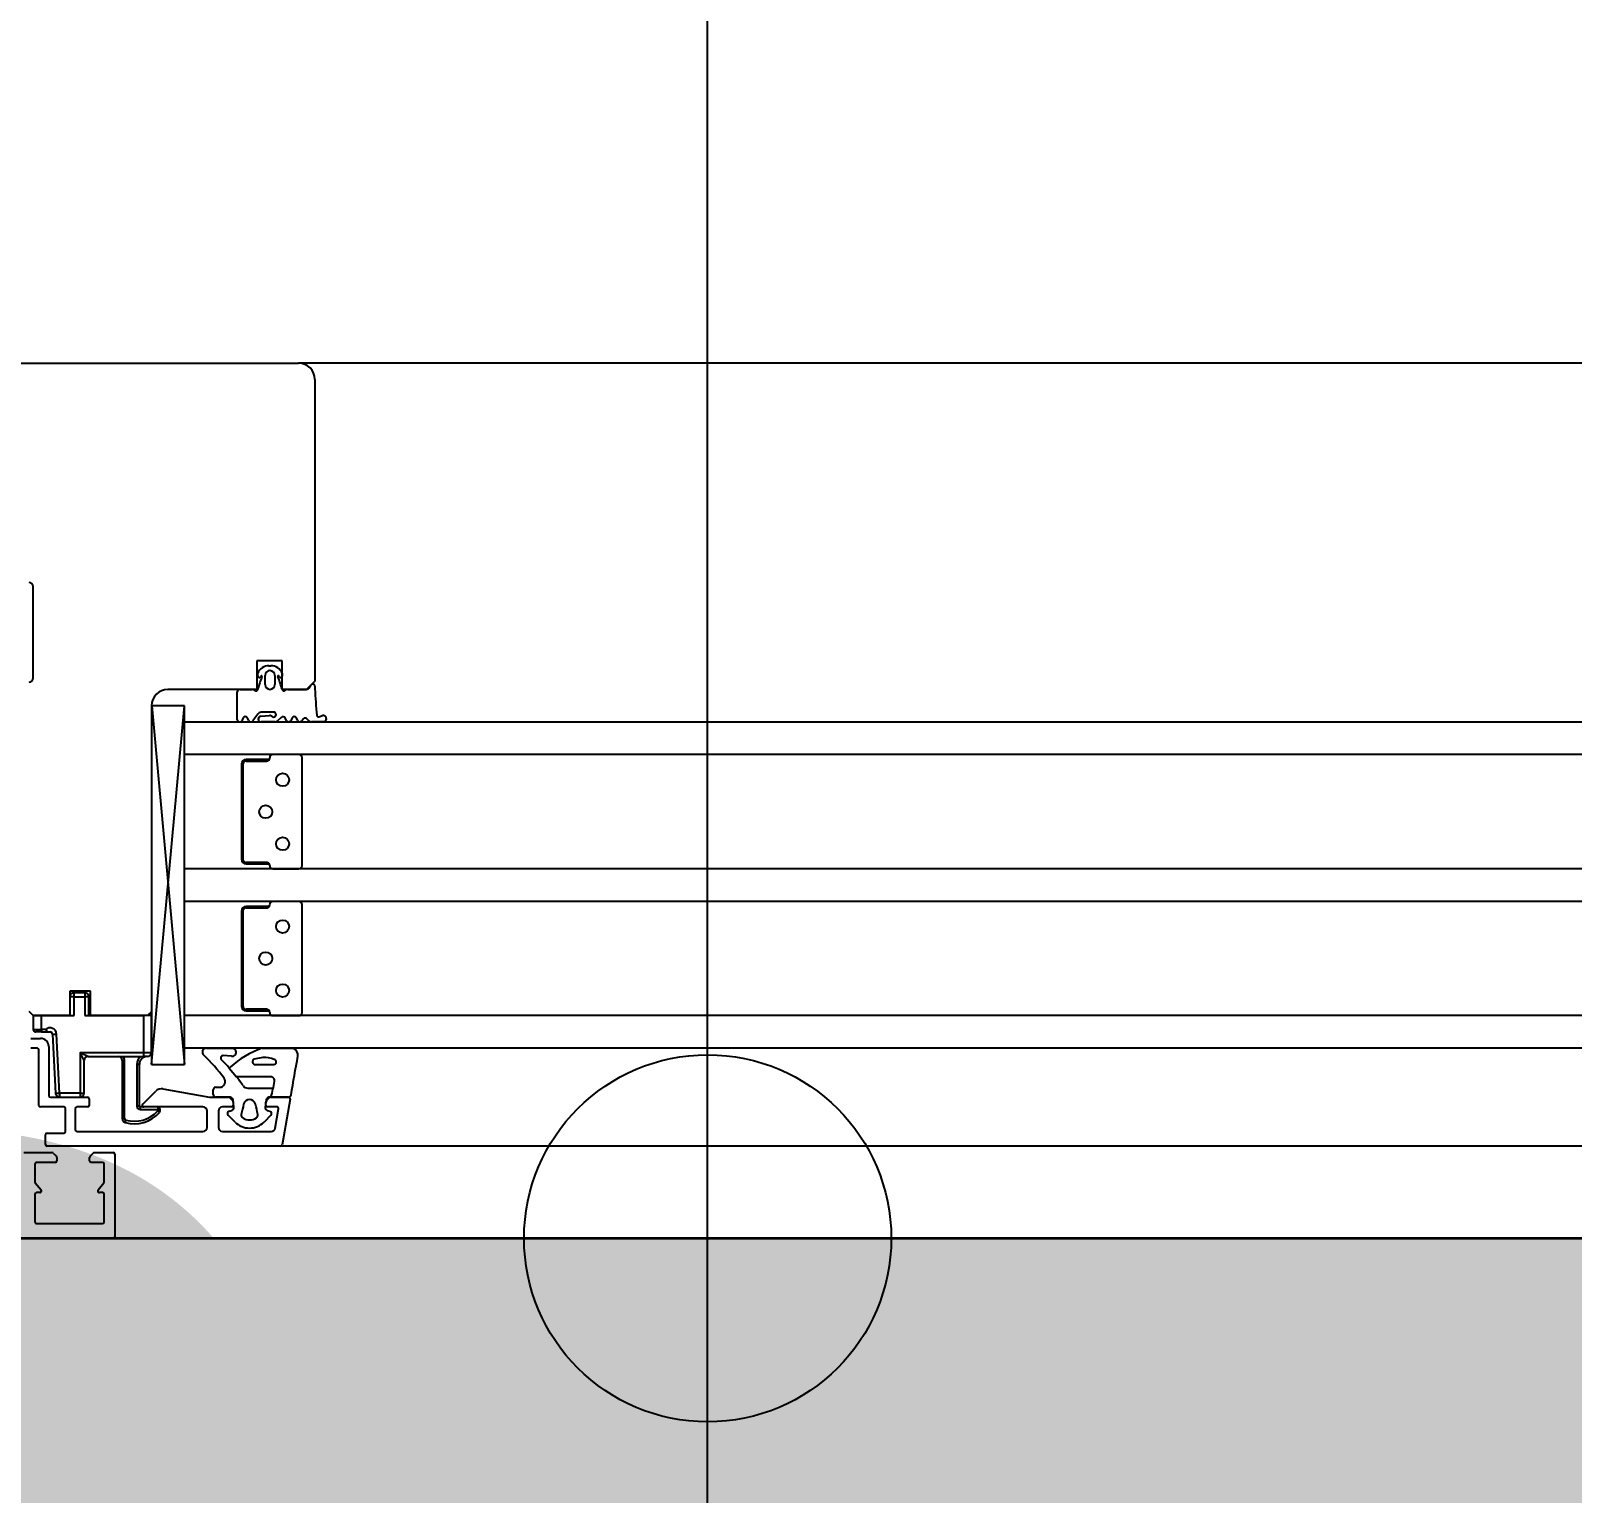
# Model space of a CAD drawing. Header units: centimetres. Extents: x 0.3 to 84.3, y 0.3 to 59.7.
# Drawn here: x 59.7941 to 60.1719, y 11.6615 to 12.0201 of the extents above; entities that cross this region are included whole.
import ezdxf

# ---------------------------------------------------------------- set-up
doc = ezdxf.new("R2010")
doc.units = ezdxf.units.CM
for name, pattern in [('AUSGEZOGEN', [0]), ('PHANTOM', [63.50000000000001, 31.75, -6.35, 6.35, -6.35, 6.35, -6.35]), ('VERDECKT', [9.524999999999999, 6.35, -3.175])]:
    doc.linetypes.add(name, pattern=pattern)
for name, color, linetype, lineweight in [('Bodenplatte', 7, 'AUSGEZOGEN', 35), ('Decke', 7, 'AUSGEZOGEN', 35), ('Fenster', 7, 'AUSGEZOGEN', 35), ('Werkplan- Ausfuehrungsmasse', 7, 'AUSGEZOGEN', 25)]:
    doc.layers.add(name, color=color, linetype=linetype, lineweight=lineweight)
doc.styles.add('ARIAL', font='ARIAL.TTF')

msp = doc.modelspace()

# ---------------------------------------------------------------- hatches: boundary and pattern name
at = {"layer": 'Bodenplatte', "linetype": 'AUSGEZOGEN', "lineweight": 25, "true_color": 0xe0ffe0}
msp.add_hatch(color=254, dxfattribs=at).paths.add_polyline_path([(31.65999929904938, 16.11399973863363), (31.65999929904938, 15.95399974220991), (47.43999894633886, 15.95399974220991), (47.43999894633886, 11.56399984033406), (62.71999860480428, 11.56399984033406), (62.71999860480428, 11.72399983675778), (47.5999989427626, 11.72399983675778), (47.5999989427626, 16.11399973863363)])

# ---------------------------------------------------------------- linework, layer by layer
at = {"layer": 'Bodenplatte', "color": 92, "linetype": 'VERDECKT', "lineweight": 35, "true_color": 0x00c600}
msp.add_line((47.5999989427626, 11.72399983675778), (62.71999860480428, 11.72399983675778), dxfattribs=at)
at = {"layer": 'Decke', "color": 96, "linetype": 'PHANTOM', "lineweight": 35, "true_color": 0x006e00}
msp.add_line((47.5999989427626, 11.72399983675778), (62.71999860480428, 11.72399983675778), dxfattribs=at)
at = {"layer": 'Fenster', "color": 7, "linetype": 'AUSGEZOGEN', "lineweight": 25}
for p, q in [((59.73570565487187, 11.93859962053526), (59.85970565210025, 11.93859962053526)), ((62.28139861494085, 11.93859898664573), (59.85970565210025, 11.93859962042525)), ((59.86370565201085, 11.93459962062466), (59.86370565201085, 11.86059962227869)), ((59.79470565355312, 11.8613996222608), (59.79470565355312, 11.88379962176009)), ((59.85570565218967, 11.86559962216693), (59.84950565232815, 11.86559962216693)), ((59.84950565232815, 11.86559962216693), (59.84950565232815, 11.85859962232339)), ((59.85247942481544, 11.86440259447523), (59.85294191046009, 11.86440259447523)), ((59.85570565218967, 11.85859962232339), (59.85570565218967, 11.86559962216693)), ((59.84970565232377, 11.86190024628841), (59.84970565232377, 11.86255907589157)), ((59.85048379716295, 11.86186211898467), (59.85039484834317, 11.86170805510942)), ((59.85150620160029, 11.8598030278527), (59.85150768148176, 11.86201634518043)), ((59.85390724801846, 11.86200988309634), (59.85390586439433, 11.85980950391286)), ((59.85502648693233, 11.86170805510942), (59.85493753811249, 11.86186211898467)), ((59.85570565218967, 11.86255907589157), (59.85570565218967, 11.86184587281828)), ((59.86370565201085, 11.86059962227869), (59.86170565205554, 11.85859962232339)), ((59.86245919979856, 11.85909962232572), (59.86277263932976, 11.85964251551887)), ((59.86370565201085, 11.85941379708889), (59.86370687090764, 11.85870651644027)), ((59.84950565232815, 11.85859962232339), (59.82770565281551, 11.85859962232339)), ((59.84470565243553, 11.85113390266793), (59.84470565243553, 11.85799962237111)), ((59.84530565239655, 11.85859962235768), (59.8483262945071, 11.85859962252885)), ((59.84970565232377, 11.85859962232339), (59.84970565232377, 11.85862090388773)), ((59.85570565218967, 11.85862090388773), (59.85570565218967, 11.85859962232339)), ((59.86170565205554, 11.85859962232339), (59.85570565218967, 11.85859962232339)), ((59.85708423629521, 11.85859962252885), (59.86159317450488, 11.8585996223369)), ((59.82370565290492, 11.76659962437975), (59.83173401262418, 11.8545996224128)), ((59.82370565290492, 11.8545996224128), (59.82370565290492, 11.77859962411153)), ((59.83173401262418, 11.8545996224128), (59.82370565290492, 11.8545996224128)), ((59.82370565290492, 11.8545996224128), (59.82370565290492, 11.76659962437975)), ((59.82373401280301, 11.8545996224128), (59.83173401262418, 11.76659962437975)), ((59.83173401262418, 11.76659962437975), (59.83173401262418, 11.8545996224128)), ((59.8460992962178, 11.85147425889614), (59.84579693524544, 11.8508801815965)), ((59.84751308092427, 11.85096261143813), (59.84722984591897, 11.85155646558888)), ((59.84973154231997, 11.85249962245971), (59.84855750227626, 11.85089359947633)), ((59.85048629094869, 11.85201860440098), (59.852575362842, 11.85218781897702)), ((59.85360923596749, 11.85299962244854), (59.85059756770436, 11.85299962244854)), ((59.85546994647014, 11.85170464002972), (59.85454895187939, 11.85087707571365)), ((59.85679156661155, 11.85091103935811), (59.85650912860851, 11.85147425889614)), ((59.85810159179752, 11.85147425889614), (59.85779923082513, 11.8508801815965)), ((59.85951537650399, 11.85096261143813), (59.85923214149869, 11.85155646558888)), ((59.86091484083988, 11.85139384986328), (59.8605597978559, 11.85089359947633)), ((59.86222417445013, 11.85091379727888), (59.86166389421833, 11.8514740775107)), ((59.86466112436953, 11.85187952518945), (59.86557438538111, 11.85217977237044)), ((59.83173401262418, 11.84262090424536), (59.83173401262418, 11.85062090406655)), ((62.30937025424627, 11.85059401690906), (59.83173401262418, 11.85059465068853)), ((59.85388058119631, 11.85062090406655), (59.85053829567943, 11.85062090406655)), ((59.86589300754341, 11.85062090406655), (59.86293128121552, 11.85062090406655)), ((59.83173401262418, 11.81462090487121), (59.83173401262418, 11.84262090424536)), ((62.30937025424627, 11.84259401709601), (59.83173401262418, 11.84259465087553)), ((59.84573401231125, 11.84024465099319), (59.84573401231125, 11.816944651514)), ((59.84609401230321, 11.84024465099319), (59.84609401230321, 11.816944651514)), ((59.84609401230321, 11.816944651514), (59.84609401230321, 11.84024465099319)), ((59.85251401215974, 11.84138465096771), (59.8468740122858, 11.84138465096771)), ((59.85187401217404, 11.84102465097581), (59.8468740122858, 11.84102465097581)), ((59.8468740122858, 11.84102465097581), (59.85187401217404, 11.84102465097581)), ((59.85251401215974, 11.84135878103216), (59.85251401215974, 11.84138465096771)), ((59.85265401215656, 11.84181465095812), (59.85265401215656, 11.84181465095812)), ((59.859794011997, 11.84259465094069), (59.85343401213913, 11.84259465094069)), ((59.86057401197954, 11.81537465154907), (59.86057401197954, 11.84181465095812)), ((59.83173401262418, 11.80662090505002), (59.83173401262418, 11.81462090487121)), ((62.30937025424627, 11.81459401775037), (59.83173401262418, 11.81459465152989)), ((59.8468740122858, 11.81616465153147), (59.85187401217404, 11.81616465153147)), ((59.85187401217404, 11.81616465153147), (59.8468740122858, 11.81616465153147)), ((59.8468740122858, 11.81580465153948), (59.85251401215974, 11.81580465153948)), ((59.85251401215974, 11.81580465153948), (59.85251401215974, 11.81583052147512)), ((59.85265401215656, 11.81538465154886), (59.85265401215656, 11.81538465154886)), ((59.85343401213913, 11.81459465156654), (59.859794011997, 11.81459465156654)), ((59.83173401262418, 11.77862090567587), (59.83173401262418, 11.80662090505002)), ((62.30937025424627, 11.80659401793737), (59.83173401262418, 11.80659465171685)), ((59.859794011997, 11.80659465174536), (59.85343401213913, 11.80659465174536)), ((59.84573401231125, 11.80424465179786), (59.84573401231125, 11.78094465231866)), ((59.84609401230321, 11.80424465179786), (59.84609401230321, 11.78094465231866)), ((59.84609401230321, 11.78094465231866), (59.84609401230321, 11.80424465179786)), ((59.85251401215974, 11.80538465177238), (59.8468740122858, 11.80538465177238)), ((59.85187401217404, 11.80502465178047), (59.8468740122858, 11.80502465178047)), ((59.8468740122858, 11.80502465178047), (59.85187401217404, 11.80502465178047)), ((59.85251401215974, 11.80535878183682), (59.85251401215974, 11.80538465177238)), ((59.85265401215656, 11.80581465176279), (59.85265401215656, 11.80581465176279)), ((59.86057401197954, 11.77937465235373), (59.86057401197954, 11.80581465176279)), ((59.8087056532402, 11.78459962397742), (59.80370565335045, 11.78459962397742)), ((59.80370565335045, 11.78459962397742), (59.80370565313041, 11.77859962411153)), ((59.80730565304994, 11.78419962398635), (59.80470565310807, 11.78419962398635)), ((59.80470565310807, 11.7831996240087), (59.80470565310807, 11.78419962398635)), ((59.80730565304994, 11.78419962398635), (59.80730565304994, 11.7831996240087)), ((59.8087056532402, 11.77859962411153), (59.8087056532402, 11.78459962397742)), ((59.79471263435141, 11.77859962411153), (59.79371263437377, 11.77959962408918)), ((59.80370565313041, 11.7831996240087), (59.80370565313041, 11.77859962411153)), ((59.80470565310807, 11.7831996240087), (59.80370565313041, 11.7831996240087)), ((59.80470565310807, 11.77859962411153), (59.80470565310807, 11.7831996240087)), ((59.80470565310807, 11.7831996240087), (59.80730565304994, 11.7831996240087)), ((59.80730565304994, 11.7831996240087), (59.80730565304994, 11.77859962411153)), ((59.80830565302757, 11.7831996240087), (59.80730565304994, 11.7831996240087)), ((59.80830565302757, 11.77859962411153), (59.80830565302757, 11.7831996240087)), ((59.80830565302757, 11.78159962404448), (59.80860565302093, 11.78159962404448)), ((59.80860565302093, 11.78159962404448), (59.80860565302093, 11.77859962411153)), ((59.8468740122858, 11.78016465233614), (59.85187401217404, 11.78016465233614)), ((59.85187401217404, 11.78016465233614), (59.8468740122858, 11.78016465233614)), ((59.8468740122858, 11.77980465234414), (59.85251401215974, 11.77980465234414)), ((59.85251401215974, 11.77980465234414), (59.85251401215974, 11.77983052227978)), ((59.7947056533316, 11.77859962411153), (59.79670565328689, 11.77859962411153)), ((59.7947056533316, 11.77859962411153), (59.7947056533316, 11.77519962418751)), ((59.80370565313041, 11.77859962411153), (59.79471263435141, 11.77859962411153)), ((59.79670565328689, 11.77859962411153), (59.80470565310807, 11.77859962411153)), ((59.79670565328689, 11.77519962418751), (59.79670565328689, 11.77859962411153)), ((59.80730565304994, 11.77859962411153), (59.82170565272808, 11.77859962411153)), ((59.82370565290492, 11.77859962411153), (59.8087056532402, 11.77859962411153)), ((59.82170565272808, 11.77859962411153), (59.82170565272808, 11.7695996243127)), ((59.82313103348788, 11.77859962411153), (59.82170565272808, 11.77859962411153)), ((59.82270565270574, 11.77859962411153), (59.82336423133481, 11.77925820274054)), ((59.82370565268339, 11.77911678138749), (59.82313103348788, 11.77859962411153)), ((59.82370565268339, 11.7695996243127), (59.82370565268339, 11.77911678138749)), ((59.83173401262418, 11.77062090585468), (59.83173401262418, 11.77862090567587)), ((62.30937025424627, 11.77859401859173), (59.83173401262418, 11.77859465237121)), ((59.85265401215656, 11.77938465235352), (59.85265401215656, 11.77938465235352)), ((59.85343401213913, 11.77859465237121), (59.859794011997, 11.77859465237121)), ((59.79410565357659, 11.77299962423668), (59.79650565352295, 11.77299962423668)), ((59.7947056533316, 11.77519962418751), (59.79670565328689, 11.77519962418751)), ((59.79670565328689, 11.77459962420094), (59.79530565331815, 11.77459962420094)), ((59.79774993108641, 11.77519962418751), (59.79670565328689, 11.77519962418751)), ((59.79670565328689, 11.77519962418751), (59.79670565328689, 11.77459962420094)), ((59.79670565328689, 11.77459962420094), (59.79848089147291, 11.77459962420094)), ((59.79774993108641, 11.77519962418751), (59.79774993108641, 11.77519962418751)), ((59.79775535057751, 11.77519299829237), (59.7979787141031, 11.77492739564805)), ((59.7979787141031, 11.77492739564805), (59.79820667479242, 11.77470508156362)), ((59.79820667479242, 11.77470508156362), (59.79834357483679, 11.77462428531262)), ((59.79834357483679, 11.77462428531262), (59.79848089147291, 11.77459962420094)), ((59.79848089147291, 11.77459962420094), (59.79880823158719, 11.77459962420094)), ((59.79940740929464, 11.77403102578733), (59.80040603880705, 11.77408336174244)), ((59.79940740929464, 11.77403102578733), (59.80017695135296, 11.75957346523733)), ((59.80116375991651, 11.75962518168276), (59.80040603880705, 11.77408336174244)), ((59.79570565354077, 11.7705996242903), (59.79410565357659, 11.7705996242903)), ((59.79610565353187, 11.75659962460323), (59.79610565353187, 11.77019962429927)), ((59.79850565347823, 11.77099962428138), (59.79850565347823, 11.7589996245496)), ((59.80620565307453, 11.7695996243127), (59.80820565302984, 11.76859962433505)), ((59.80720565305219, 11.7675996243574), (59.80620565307453, 11.7695996243127)), ((59.80620565307453, 11.7695996243127), (59.82170565272808, 11.7695996243127)), ((59.80620565307453, 11.7695996243127), (59.80620565307453, 11.7596258011924)), ((59.80820565302984, 11.76859962433505), (59.82170565272808, 11.76859962433505)), ((59.82170565272808, 11.7695996243127), (59.82170565272808, 11.76859962433505)), ((59.82170565272808, 11.7695996243127), (59.82370565268339, 11.7695996243127)), ((59.82270565270574, 11.76859962433505), (59.82170565272808, 11.76859962433505)), ((62.30937025424627, 11.77059401877869), (59.83173401262418, 11.77059465255816)), ((59.83715540481546, 11.77059962429035), (59.84353921443117, 11.77059962429035)), ((59.84327092083992, 11.76864193636466), (59.84128274705972, 11.76879495594944)), ((59.85096196211079, 11.76834920900583), (59.84887765954264, 11.76792823981578)), ((59.8508206795215, 11.77059962429035), (59.85850943243383, 11.77059962429035)), ((59.80720565305219, 11.7596258011924), (59.80720565305219, 11.7675996243574)), ((59.81650565284436, 11.76759962435736), (59.81710565283093, 11.7675996243574)), ((59.81650565284436, 11.76759962435736), (59.81650565284436, 11.75338221349376)), ((59.81710565283093, 11.75338221349376), (59.81710565283093, 11.7675996243574)), ((59.82070565275045, 11.76659962437971), (59.82010565276386, 11.76659962437975)), ((59.82010565276386, 11.76659962437975), (59.82010565276386, 11.75639962460773)), ((59.82070565275045, 11.75639962460773), (59.82070565275045, 11.76659962437971)), ((59.82370565290492, 11.76659962437975), (59.83173401262418, 11.76659962437975)), ((59.84274560570861, 11.76574552936786), (59.84295517291972, 11.76595509657891)), ((59.84274560570861, 11.76574552936786), (59.84451481204988, 11.76362580110299)), ((59.84911134903448, 11.76662580103594), (59.85367189596638, 11.76662580103594)), ((59.82649359457726, 11.76064714368822), (59.83793333356864, 11.75863000905183)), ((59.83939724757059, 11.76102580116113), (59.84033485119793, 11.76102580116113)), ((59.85284325255332, 11.76362580110299), (59.84451481204988, 11.76362580110299)), ((59.84726857094337, 11.76082580116559), (59.85351746522449, 11.76082580116559)), ((59.79890565346929, 11.75859962455852), (59.80800565326592, 11.75859962455852)), ((59.80017695135296, 11.75957346523733), (59.80117558086544, 11.7596258011924)), ((59.80117558086544, 11.75862580121475), (59.80117558086544, 11.7596258011924)), ((59.80620565307453, 11.7596258011924), (59.80117558086544, 11.7596258011924)), ((59.80117558086544, 11.75862580121475), (59.80620565307453, 11.75862580121475)), ((59.80620565307453, 11.7596258011924), (59.80620565307453, 11.75862580121475)), ((59.80620565307453, 11.7596258011924), (59.80720565305219, 11.7596258011924)), ((59.80840565325693, 11.75819962456749), (59.80840565325693, 11.75659962460323)), ((59.82152281025128, 11.75688246730934), (59.82473208469897, 11.76009174175702)), ((59.83828062991625, 11.75859962455857), (59.84245712435841, 11.75859962455852)), ((59.83879724758397, 11.75922580120137), (59.83879724758397, 11.76042580117455)), ((59.84296940765836, 11.75862580121475), (59.83939724757059, 11.75862580121475)), ((59.84288138841764, 11.75842388863116), (59.84352991654056, 11.75777536050823)), ((59.84388698988385, 11.75614280395567), (59.84365950985123, 11.75792788041786)), ((59.84370565246789, 11.75735109644902), (59.84370565246789, 11.75659962460327)), ((59.85178351305517, 11.75792788041786), (59.8515560330226, 11.75614280395567)), ((59.85170565228907, 11.75659962460327), (59.85170565228907, 11.75735109644902)), ((59.85188138821648, 11.75777536050823), (59.85252991633941, 11.75842388863116)), ((59.85297300050286, 11.75862580121475), (59.85247361524805, 11.75862580121475)), ((59.85295418039864, 11.75859962455852), (59.85730565216389, 11.75859962455852)), ((59.85728086767595, 11.75862580121475), (59.85297300050286, 11.75862580121475)), ((59.85769957525633, 11.75813016529792), (59.85572471311659, 11.74693016554834)), ((59.80220565339548, 11.75619962461219), (59.79650565352295, 11.75619962461219)), ((59.80260565338659, 11.75019962474635), (59.80260565338659, 11.75579962462112)), ((59.80500565333296, 11.75579962462112), (59.80500565333296, 11.75059962473734)), ((59.80800565326592, 11.75619962461219), (59.80540565332398, 11.75619962461219)), ((59.81650565284436, 11.75338221349376), (59.81710565283093, 11.75338221349376)), ((59.82070565275045, 11.75639962460773), (59.82010565276386, 11.75639962460773)), ((59.82090565274599, 11.75619962461219), (59.82090565274599, 11.75559962462562)), ((59.82520565264986, 11.75619962461219), (59.82090565274599, 11.75619962461219)), ((59.82090565274599, 11.75559962462562), (59.82520565264986, 11.75559962462562)), ((59.83630565263327, 11.75619962461219), (59.82180565295738, 11.75619962461219)), ((59.82520565264986, 11.75619962461219), (59.82520565264986, 11.75559962462562)), ((59.82520565264986, 11.75559962462562), (59.82580565263643, 11.75559962462558)), ((59.82520565264986, 11.75559962462562), (59.82520565264986, 11.75522579093959)), ((59.82580565263643, 11.75522579093959), (59.82520565264986, 11.75522579093959)), ((59.82520565264986, 11.75522579093959), (59.82565058869357, 11.75482325907638)), ((59.82580565263643, 11.75522579093959), (59.82580565263643, 11.75559962462558)), ((59.83730565261093, 11.75119962472395), (59.83730565261093, 11.75519962463455)), ((59.8401056525484, 11.75519962463455), (59.8401056525484, 11.75119962472395)), ((59.8433056524768, 11.75619962461219), (59.84110565252604, 11.75619962461219)), ((59.84416381018331, 11.75249944950151), (59.84249724750128, 11.75416601218353)), ((59.84276622013692, 11.75516983172556), (59.84340687824393, 11.75533485862771)), ((59.85294577540512, 11.75416601218353), (59.85127921272311, 11.75249944950151)), ((59.85203614466248, 11.75533485862771), (59.85267680276948, 11.75516983172556)), ((59.85444544360564, 11.75619962461219), (59.85210565228017, 11.75619962461219)), ((59.85400989128998, 11.75102597655018), (59.85483936669803, 11.75573016535164)), ((59.79770565349607, 11.74699962481782), (59.79770565349607, 11.7493996247641)), ((59.79810565348717, 11.74979962475523), (59.80220565339548, 11.74979962475527)), ((59.80540565332398, 11.7501996247463), (59.83630565263327, 11.7501996247463)), ((59.81722966016572, 11.75242105377292), (59.81739525575946, 11.75299774960545)), ((59.84110565252604, 11.7501996247463), (59.85302508355899, 11.7501996247463)), ((59.85533079002412, 11.74659962482679), (59.79810565348717, 11.74659962482674)), ((62.2857734770125, 11.74659899113281), (59.85533079002412, 11.74659962491229)), ((59.79236038800202, 11.74499962457931), (59.7993329848054, 11.74499962457931)), ((59.79509867032507, 11.7421996246419), (59.79509867032507, 11.73785875504733)), ((59.80009867021332, 11.74259962463293), (59.79549867031616, 11.74259962463293)), ((59.79961582751167, 11.74488246729434), (59.80038151291946, 11.74411678188654)), ((59.80049867020441, 11.74383393918038), (59.80049867020441, 11.74299962462401)), ((59.80849867002559, 11.74299962462401), (59.80849867002559, 11.74383393918038)), ((59.8086158273105, 11.74411678188667), (59.8093815127183, 11.74488246729439)), ((59.81169866995399, 11.74259962463293), (59.80889867001657, 11.74259962463293)), ((59.80966435542446, 11.74499962457931), (59.81429866989587, 11.74499962457931)), ((59.81209866994509, 11.73785875504733), (59.81209866994509, 11.7421996246419)), ((59.81469866988694, 11.74459962458823), (59.81469866988694, 11.72439962554209)), ((59.79509867032507, 11.73479962480729), (59.79509867032507, 11.72799962517838)), ((59.79518781193849, 11.73760702689656), (59.79660952867582, 11.7358513529402)), ((59.7962986702982, 11.73519962479836), (59.79549867031616, 11.73519962479836)), ((59.81058781159426, 11.7358513529402), (59.81200952833166, 11.73760702689656)), ((59.81169866995399, 11.73519962479836), (59.81089866997188, 11.73519962479836)), ((59.81209866994509, 11.72799962517838), (59.81209866994509, 11.73479962480729)), ((59.79549867031616, 11.72759962518731), (59.81169866995399, 11.72759962518731)), ((59.81429866989587, 11.72399962555101), (59.5510986757789, 11.72399962555101)), ((59.81429866989587, 11.72399962555101), (62.32579861390324, 11.72399899177149))]:
    msp.add_line(p, q, dxfattribs=at)
for centre, radius in [((59.85581401208584, 11.83644465107804), 0.001599999964235758), ((59.85169401217795, 11.82859465125352), 0.001599999964235758), ((59.85581401208584, 11.82074465142895), 0.001599999964239396), ((59.85581401208584, 11.8004446518827), 0.001599999964235758), ((59.85169401217795, 11.79259465205818), 0.001599999964235758), ((59.85581401208584, 11.78474465223361), 0.001599999964239396)]:
    msp.add_circle(centre, radius, dxfattribs=at)
for centre, radius, start, end in [((59.85970565210019, 11.93459962062451), 0.003999999910593033, 0, 90), ((59.7937056535754, 11.88379962175995), 0.0009999999776482583, 0, 90), ((59.85245096558616, 11.86143693526059), 0.002965795762415476, 89.45019182656812, 157.7678209870095), ((59.85270743647189, 11.86200261361786), 0.001199833568615658, 0.3471422948659343, 179.3442609265361), ((59.85297834143648, 11.86146379646343), 0.002939023812347431, 21.88023947653515, 90.710234004907), ((59.7937056535754, 11.86139962226065), 0.0009999999776482583, 270, 0), ((59.850071557245, 11.86188055711208), 0.0003664342711586061, 176.9199108195038, 331.9164643084343), ((60.0116960668532, 11.80620298113999), 0.1702601921314358, 160.9548355537757, 162.069115628153), ((59.85062242266284, 11.86181892366261), 0.0001451993975784531, 336.5574813950356, 162.6931104501827), ((59.85270602631205, 11.85980874303013), 0.001199838323442939, 180.2729174297197, 0.03633436701218381), ((59.85479891261254, 11.86181892366261), 0.0001451993975784531, 17.30688955065141, 203.4425186049644), ((59.76462136595481, 11.83019896954683), 0.09541568817849475, 17.33000664733648, 19.31649946562358), ((59.85534656963239, 11.86187305955317), 0.0003601102628653552, 207.2713615992466, 355.6703020148773), ((59.86159317441412, 11.8595996223144), 0.0009999999776482583, 270, 329.9999999998785), ((59.86321237659681, 11.85941895703653), 0.0004933024012176247, 359.4006746732687, 153.0516246670677), ((59.82770565281544, 11.85459962241265), 0.003999999910593033, 90, 180), ((59.84530565242203, 11.85799962237096), 0.0005999999865911377, 90, 180), ((59.84832629456372, 11.8575996225511), 0.00099999997764462, 45.62224523667103, 90), ((59.84930546681457, 11.85860049402722), 0.0004001864584870576, 225.641950453043, 359.8751956842664), ((59.85610519966536, 11.85859973263117), 0.0003995474910086347, 180.0158183429095, 314.4204802592847), ((59.85708423629516, 11.8575996225511), 0.00099999997764462, 90, 134.377754763329), ((62.00702992045144, 12.00935287904548), 2.148610718876755, 184.0204994887981, 184.1933880761993), ((59.84667885170057, 11.85131896747243), 0.0005999999865911377, 23.31776174246362, 165.0000000000761), ((59.85059756770428, 11.85199962247074), 0.0009999999776482583, 90, 149.9999999999667), ((59.85054280577124, 11.8513208895214), 0.0006999999843545084, 94.63084139683629, 269.6308413968579), ((59.8526673085822, 11.85129895362956), 0.0008936082054885304, 47.88439764127988, 95.90576818735951), ((59.85363995567226, 11.85241401572347), 0.0005864119170913367, 230.4538959770676, 93.00286439784418), ((59.85592957312559, 11.85131896747243), 0.0005999999865911377, 14.99999999992395, 139.9999999994048), ((59.85868114728027, 11.85131896747243), 0.0005999999865911377, 23.31776174219504, 164.9999999997366), ((59.86133910489906, 11.85096958580392), 0.0005999999865874998, 57.22676138545301, 134.9999999994003), ((59.86457012866208, 11.85226903741517), 0.0003999999910571205, 184.1933880758969, 283.149299714643), ((59.86574394122738, 11.85140243217924), 0.0007956173437404757, 280.798716456662, 102.3048039372203), ((59.84530070472707, 11.85121956390225), 0.0006011863911346545, 188.1917828369666, 325.6309689408101), ((59.8480546387779, 11.85122090405306), 0.0005999999865874998, 205.4985148749006, 326.9406391802269), ((59.85388058119625, 11.8516209040441), 0.0009999999776482583, 270, 311.9414387003637), ((59.85730536020292, 11.85122090405306), 0.0005999999865911377, 211.0938335302419, 325.3981185906984), ((59.8600569343576, 11.85122090405306), 0.0005999999865874998, 205.4985148747474, 326.940639180597), ((59.86293128121546, 11.8516209040441), 0.0009999999776482583, 225.0000000002159, 270), ((59.84687401228573, 11.84024465099309), 0.001139999974518432, 90, 180), ((59.84687401228573, 11.84024465099309), 0.0007799999825681153, 90, 180), ((59.84687401228573, 11.84024465099309), 0.0007799999825681153, 90, 180), ((59.85187401217397, 11.84180465095819), 0.0007799999825644772, 270, 0), ((59.85187401217397, 11.84180465095819), 0.0007799999825644773, 270, 325.1361620459517), ((59.85343401213905, 11.84181465095798), 0.0007799999825644772, 90, 180), ((59.85979401199693, 11.84181465095798), 0.0007799999825681153, 0, 90), ((59.84687401228573, 11.8169446515139), 0.001139999974518432, 180, 270), ((59.84687401228573, 11.8169446515139), 0.0007799999825644772, 180, 270), ((59.84687401228573, 11.8169446515139), 0.0007799999825644772, 180, 270), ((59.85187401217397, 11.81538465154876), 0.0007799999825644772, 0, 90), ((59.85187401217397, 11.81538465154876), 0.0007799999825644772, 34.8638379539413, 90), ((59.85343401213905, 11.81537465154896), 0.0007799999825644772, 180, 270), ((59.85979401199693, 11.81537465154896), 0.0007799999825644772, 270, 0), ((59.85343401213905, 11.80581465176264), 0.0007799999825644772, 90, 180), ((59.85979401199693, 11.80581465176264), 0.0007799999825681154, 0, 90), ((59.84687401228573, 11.80424465179775), 0.00113999997452207, 90, 180), ((59.84687401228573, 11.80424465179775), 0.0007799999825681153, 90, 180), ((59.84687401228573, 11.80424465179775), 0.0007799999825681153, 90, 180), ((59.85187401217397, 11.80580465176285), 0.0007799999825644772, 270, 0), ((59.85187401217397, 11.80580465176285), 0.0007799999825644772, 270, 325.1361620459517), ((59.804705653108, 11.78319962400855), 0.0009999999776482583, 90, 180), ((59.80730565304986, 11.78319962400855), 0.0009999999776482583, 0, 90), ((59.8076056530432, 11.78159962404433), 0.0009999999776482583, 0, 45.57299599897136), ((59.84687401228573, 11.78094465231856), 0.001139999974518432, 180, 270), ((59.84687401228573, 11.78094465231856), 0.0007799999825644772, 180, 270), ((59.84687401228573, 11.78094465231856), 0.0007799999825644772, 180, 270), ((59.85187401217397, 11.77938465235342), 0.0007799999825644772, 0, 90), ((59.85187401217397, 11.77938465235342), 0.0007799999825644772, 34.8638379539413, 90), ((59.82350565268784, 11.77911678138734), 0.0001999999955303792, 0, 135.0000000007197), ((59.85343401213905, 11.77937465235363), 0.0007799999825644772, 180, 270), ((59.85979401199693, 11.77937465235363), 0.0007799999825644772, 270, 0), ((59.79530565331807, 11.77519962418736), 0.0005999999865874998, 180, 270), ((59.79650565352288, 11.77099962428123), 0.001999999955296517, 0, 90), ((59.79880823158714, 11.77399962421418), 0.001599999964239396, 2.999999999914599, 131.4096221095237), ((59.79880823158714, 11.77399962421418), 0.0005999999865911377, 2.999999999910103, 90), ((59.79570565354071, 11.77019962429912), 0.0003999999910571205, 0, 90), ((59.80820565302977, 11.76759962435725), 0.0009999999776482583, 90, 180), ((59.81550565286665, 11.76759962435721), 0.0009999999776482583, 0, 90), ((59.81550565286665, 11.76759962435725), 0.001599999964239396, 0, 38.68218745347394), ((59.82270565270567, 11.76659962437961), 0.002599999941887655, 129.7151372318419, 180), ((59.82270565270567, 11.76659962437956), 0.001999999955296517, 90, 180), ((59.82270565270567, 11.76959962431255), 0.0009999999776482583, 270, 0), ((59.83712623730054, 11.7696246043748), 0.0009754560879002299, 88.28651985951296, 227.8670029909036), ((59.80913105095907, 11.73970394416209), 0.03999999910593033, 36.06120680059983, 46.88067850684275), ((59.84123670429207, 11.7681967251849), 0.0005999999865874998, 85.59891278910699, 225.5472592894473), ((59.85768895856751, 11.7499858146606), 0.02172791762916557, 108.4274668251932, 132.6956520670813), ((59.84342434560295, 11.76961813835614), 0.0009881849454562745, 261.0681730952596, 83.3247194699834), ((59.85108558429957, 11.76128812661463), 0.007062164468407211, 67.56752341492438, 91.00300573380117), ((51.21574146927151, 13.28798509127827), 8.776323901245233, 349.9679744987242, 350.0311696577846), ((59.85752162663362, 11.76881152413652), 0.002042807494261035, 356.7178068220819, 61.0822842083207), ((59.81140304248191, 11.73778763868322), 0.04199999906122685, 41.73329189282309, 45.5472592894509), ((59.84906876233297, 11.76729034414197), 0.0006659062749665164, 106.6773296269527, 273.6667391550017), ((59.85367189596633, 11.76722580102241), 0.0005999999865874998, 270, 79.57484880831917), ((59.82614629822962, 11.75867752822613), 0.001999999955296517, 80.00000000003092, 135.000000000072), ((59.83939724757052, 11.76042580117445), 0.0005999999865874997, 90, 180), ((59.84033485119784, 11.76242580112975), 0.001399999968709017, 270, 36.06120680055074), ((59.81140304248191, 11.73778763868322), 0.04199999906122685, 34.26985340689179, 37.96604397724168), ((59.8472685709433, 11.76222580113417), 0.001399999968709017, 214.2698534068442, 270), ((59.85284325255325, 11.7626258011252), 0.0009999999776482583, 350.5038132901429, 90), ((59.81792835425977, 11.76846616251259), 0.03639999918639805, 344.3155238497196, 350.5038132900776), ((59.79890565346921, 11.75899962454945), 0.0003999999910607585, 180, 270), ((59.80117558086537, 11.75962580119225), 0.0009999999776482583, 182.9999999999386, 270), ((59.80620565307449, 11.75962580119225), 0.0009999999776482583, 270, 0), ((59.80800565326584, 11.75819962456734), 0.0003999999910607585, 0, 90), ((59.82180565295732, 11.75659962460312), 0.0003999999910607585, 135.0000000003598, 270), ((59.83828062991617, 11.76059962451372), 0.001999999955296517, 260.0000000000309, 270), ((59.83939724757052, 11.75922580120122), 0.0005999999865874998, 180, 270), ((59.84245712435834, 11.75799962457181), 0.0005999999865874998, 45.00000000011993, 90), ((59.84282456950955, 11.75779243965794), 0.0008458543453200792, 9.214037330092406, 80.14048593824104), ((59.84310565248126, 11.75735109644888), 0.0005999999865911377, 0, 44.99999999976011), ((59.88497354845224, 11.74680285555791), 0.03999999910593033, 165.3718928289124, 169.1169140008717), ((59.84772151145313, 11.75652580126156), 0.001499999966468749, 14.62810717117453, 165.3718928287569), ((59.81046947445402, 11.74680285555791), 0.03999999910593033, 10.88308599912584, 14.62810717108773), ((59.8523056522756, 11.75735109644888), 0.0005999999865874998, 134.9999999994003, 180), ((59.85261845339673, 11.75779243965794), 0.0008458543453273552, 99.85951406165594, 170.7859626699076), ((59.85295418039856, 11.75799962457181), 0.0005999999865874998, 90, 134.9999999998801), ((59.8572413633045, 11.7592729589729), 0.0006483623673501335, 273.4931647439716, 350.1167583460772), ((59.85730565216383, 11.75819962456734), 0.0003999999910607585, 350.0000000000102, 90), ((59.79650565352288, 11.75659962460308), 0.0003999999910607585, 180, 270), ((59.80220565339543, 11.75579962462097), 0.0003999999910571205, 0, 90), ((59.8054056533239, 11.75579962462097), 0.0003999999910607585, 90, 180), ((59.80800565326584, 11.75659962460308), 0.0003999999910571205, 270, 0), ((59.81750565282195, 11.75338221349361), 0.0009999999776482583, 180, 253.9788209090387), ((59.81750565282195, 11.75338221349361), 0.0003999999910571205, 180, 253.9788209077805), ((59.81951368375096, 11.76037529248851), 0.008275667784834862, 253.9788209092022, 317.8644813592204), ((59.81951368375096, 11.76037529248851), 0.007675667798243725, 253.9788209092513, 317.8644813592069), ((59.8209056527459, 11.75639962460759), 0.0007999999821178789, 180, 270), ((59.8209056527459, 11.75639962460759), 0.0001999999955303792, 180, 270), ((59.82520565264979, 11.75559962462543), 0.0005999999865874998, 0, 90), ((59.82520565264979, 11.75522579093948), 0.0005999999865911377, 317.8644813589373, 0), ((59.83630565263321, 11.7551996246344), 0.0009999999776482583, 0, 90), ((59.84110565252598, 11.7551996246344), 0.0009999999776482583, 90, 180), ((59.84292151156043, 11.75459027624265), 0.0005999999865911377, 105.0000000004594, 224.9999999996402), ((59.84330565247674, 11.75659962460312), 0.0003999999910607585, 270, 0), ((59.84305883385225, 11.75608830265705), 0.0008299474706684218, 294.7940072481624, 3.765229980860516), ((59.84647858123293, 11.75420403317307), 0.0007999999821178791, 169.1169140011106, 236.1492991281932), ((59.84772151145313, 11.75605715077126), 0.003031349431462836, 236.149299128063, 303.8507008720485), ((59.84896444167332, 11.75420403317307), 0.000799999982121517, 303.8507008716651, 10.88308599901439), ((59.85238418905402, 11.75608830265705), 0.0008299474706684218, 176.2347700191071, 245.205992751889), ((59.8521056522801, 11.75659962460312), 0.0003999999910607585, 180, 270), ((59.85252151134583, 11.75459027624265), 0.0005999999865911378, 315.0000000002399, 74.99999999954056), ((59.85444544360558, 11.75579962462097), 0.0003999999910571205, 350.0000000000841, 90), ((59.7981056534871, 11.749399624764), 0.0003999999910607585, 90, 180), ((59.80220565339543, 11.7501996247462), 0.0003999999910607585, 270, 0), ((59.8054056533239, 11.75059962473719), 0.0003999999910571205, 180, 270), ((59.83630565263321, 11.75119962472381), 0.0009999999776482583, 270, 0), ((59.84110565252598, 11.75119962472381), 0.0009999999776482583, 180, 270), ((59.84772151145313, 11.75605715077126), 0.005031349386759352, 225.0000000000572, 315.0000000000715), ((59.85302508355892, 11.75119962472381), 0.0009999999776482583, 270, 350.0000000000102), ((59.7981056534871, 11.74699962481768), 0.0003999999910607585, 180, 270), ((59.85533079002404, 11.74699962481768), 0.0003999999910571205, 270, 349.9999999998335), ((59.79549867031608, 11.7421996246418), 0.0003999999910607585, 90, 180), ((59.79933298480532, 11.74459962458795), 0.0003999999912462954, 44.9999999962217, 90), ((59.80009867021325, 11.74299962462391), 0.0003999999910571205, 270, 0), ((59.80009867021325, 11.74383393918028), 0.0003999999910571205, 0, 44.99999999910041), ((59.8088986700167, 11.74383393918019), 0.0003999999912462954, 134.9999999964016, 180), ((59.80889867001653, 11.74299962462391), 0.0003999999910571205, 180, 270), ((59.80966435542438, 11.74459962458813), 0.0003999999910607585, 90, 135.0000000001799), ((59.81169866995393, 11.7421996246418), 0.0003999999910607585, 0, 90), ((59.81429866989578, 11.74459962458813), 0.0003999999910607585, 0, 90), ((59.79549867031602, 11.73785875504717), 0.0003999999910243787, 180, 218.9999999986902), ((59.79549867031608, 11.73479962480718), 0.0003999999910607585, 90, 180), ((59.79629867029812, 11.73559962478929), 0.0003999999910607585, 270, 39.00000000008296), ((59.81089866997183, 11.73559962478929), 0.0003999999910534826, 141.0000000029304, 270), ((59.81169866995393, 11.73479962480718), 0.0003999999910607585, 0, 90), ((59.81169866995393, 11.73785875504717), 0.0003999999910571205, 321.000000000708, 0), ((59.79549867031608, 11.72799962517828), 0.0003999999910607585, 180, 270), ((59.81169866995393, 11.72799962517828), 0.0003999999910571205, 270, 0), ((59.81429866989578, 11.72439962554194), 0.0003999999910607585, 270, 0)]:
    msp.add_arc(centre, radius, start, end, dxfattribs=at)
at = {"layer": 'Werkplan- Ausfuehrungsmasse', "color": 7, "linetype": 'AUSGEZOGEN', "lineweight": 25}
for p, q in [((59.95999866649509, 11.72399983675778), (59.95999866649509, 12.07399982893467)), ((59.95999866649509, 11.72399983675778), (59.80999866519124, 11.72399983675778)), ((59.95999866649509, 11.72399983675778), (60.1099983656749, 11.72399983675778)), ((59.95999866649509, 11.40399984391034), (59.95999866649509, 11.72399983675778))]:
    msp.add_line(p, q, dxfattribs=at)
msp.add_lwpolyline([(59.95999866649509, 11.72399983675778), (59.8974986700087, 11.72399983675778), (59.8974986700087, 11.72399983675778), (59.8974986700087, 11.72399983675778), (59.8974986700087, 11.72399983675778), (59.89749867000869, 11.72399983675778), (59.89749867000869, 11.72399983675778), (59.89749867000869, 11.72399983675778), (59.89749867000869, 11.72399983675778), (59.89749867000869, 11.72399983675778), (59.89749867000869, 11.72399983675778)], dxfattribs=at)
msp.add_circle((59.95999866649509, 11.72399983675778), 0.04500000039115548, dxfattribs=at)

# ---------------------------------------------------------------- texts
at = {"layer": 'Werkplan- Ausfuehrungsmasse', "color": 7, "linetype": 'AUSGEZOGEN', "lineweight": 50, "insert": (59.85573536732486, 11.37777882488072), "char_height": 0.25, "width": 0.125, "attachment_point": 7, "rotation": 90.00000250447816, "style": 'ARIAL'}
msp.add_mtext('16', dxfattribs=at)

doc.saveas('drawing.dxf')
